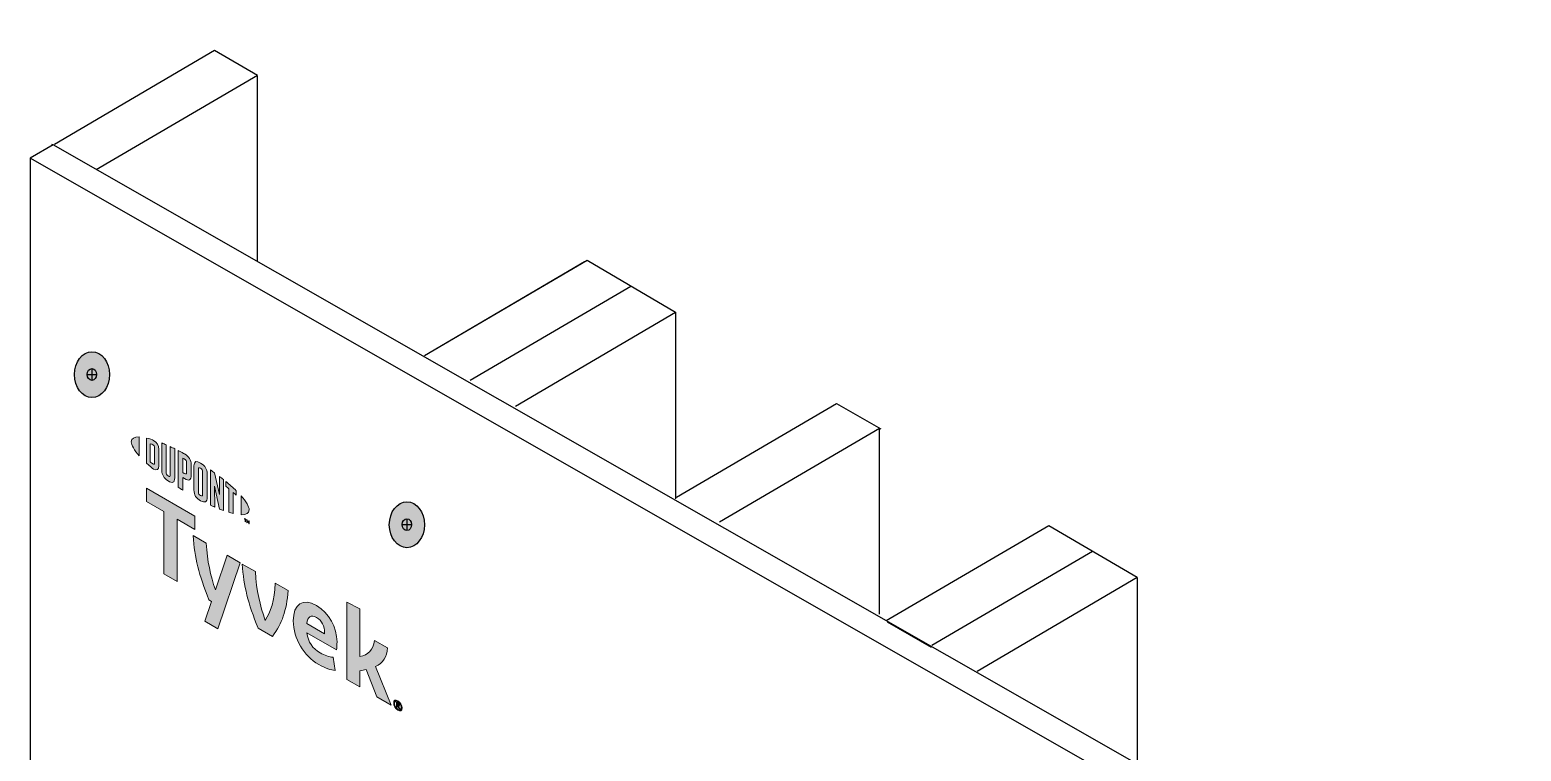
# Model space of a CAD drawing. Header units: inches. Extents: x -22 to 84, y -21 to 19.
# Drawn here: x 62.938 to 67.26, y 11.708 to 13.798 of the extents above; entities that cross this region are included whole.
import ezdxf

# ---------------------------------------------------------------- set-up
doc = ezdxf.new("R2010")
doc.units = ezdxf.units.IN
doc.header["$MEASUREMENT"] = 0
for name, color, linetype, lineweight in [('G-ANNO-TTLB', 7, 'Continuous', 0), ('TYVEK', 7, 'Continuous', 0), ('X-REF - TRACED', 7, 'Continuous', 0)]:
    doc.layers.add(name, color=color, linetype=linetype, lineweight=lineweight)

# ---------------------------------------------------------------- blocks, each defined once
blk = doc.blocks.new('Block_224')
at = {"layer": 'X-REF - TRACED', "true_color": 0x848484, "transparency": 33554687}
h = blk.add_hatch(color=252, dxfattribs=at)
h.dxf.hatch_style = 2
edge = h.paths.add_edge_path()
edge.add_spline(control_points=[(63.2319, 12.6048), (63.2319, 12.5948), (63.2404, 12.5805), (63.2552, 12.5639), (63.2552, 12.5639), (63.2552, 12.6186), (63.2552, 12.6186), (63.2404, 12.6192), (63.2319, 12.6147), (63.2319, 12.6048)], knot_values=[0, 0, 0, 0, 1, 1, 1, 2, 2, 2, 3, 3, 3, 3], degree=3, periodic=0)
h = blk.add_hatch(color=252, dxfattribs=at)
h.dxf.hatch_style = 2
edge = h.paths.add_edge_path()
edge.add_spline(control_points=[(63.2997, 12.5433), (63.2997, 12.5391), (63.2975, 12.5389), (63.2949, 12.5405), (63.2928, 12.5416), (63.2897, 12.5443), (63.2871, 12.5466), (63.2871, 12.5466), (63.2871, 12.599), (63.2871, 12.599), (63.2897, 12.5983), (63.2928, 12.5973), (63.2949, 12.5961), (63.2975, 12.5946), (63.2997, 12.5919), (63.2997, 12.5877), (63.2997, 12.5877), (63.2997, 12.5433), (63.2997, 12.5433)], knot_values=[0, 0, 0, 0, 1, 1, 1, 2, 2, 2, 3, 3, 3, 4, 4, 4, 5, 5, 5, 6, 6, 6, 6], degree=3, periodic=0)
edge = h.paths.add_edge_path()
edge.add_spline(control_points=[(63.2966, 12.6088), (63.2925, 12.6112), (63.2865, 12.6132), (63.2757, 12.6156), (63.2757, 12.6156), (63.2757, 12.5431), (63.2757, 12.5431), (63.2852, 12.5343), (63.2925, 12.5282), (63.2966, 12.5258), (63.3061, 12.5203), (63.3115, 12.5239), (63.3115, 12.5346), (63.3115, 12.5346), (63.3115, 12.5828), (63.3115, 12.5828), (63.3115, 12.5935), (63.3061, 12.6033), (63.2966, 12.6088)], knot_values=[0, 0, 0, 0, 1, 1, 1, 2, 2, 2, 3, 3, 3, 4, 4, 4, 5, 5, 5, 6, 6, 6, 6], degree=3, periodic=0)
h = blk.add_hatch(color=252, dxfattribs=at)
h.dxf.hatch_style = 2
edge = h.paths.add_edge_path()
edge.add_spline(control_points=[(63.3447, 12.5088), (63.3447, 12.5046), (63.3435, 12.5026), (63.3389, 12.5059), (63.3344, 12.5091), (63.3332, 12.512), (63.3332, 12.517), (63.3332, 12.517), (63.3332, 12.5959), (63.3332, 12.5959), (63.3302, 12.5973), (63.3236, 12.6001), (63.3207, 12.6013), (63.3207, 12.6013), (63.3207, 12.5214), (63.3207, 12.5214), (63.3207, 12.5086), (63.3261, 12.5005), (63.3389, 12.4915), (63.3506, 12.4832), (63.3578, 12.4858), (63.3578, 12.5), (63.3578, 12.5), (63.3578, 12.5844), (63.3578, 12.5844), (63.3553, 12.5856), (63.3473, 12.5895), (63.3447, 12.5907), (63.3447, 12.5907), (63.3447, 12.5088), (63.3447, 12.5088)], knot_values=[0, 0, 0, 0, 1, 1, 1, 2, 2, 2, 3, 3, 3, 4, 4, 4, 5, 5, 5, 6, 6, 6, 7, 7, 7, 8, 8, 8, 9, 9, 9, 10, 10, 10, 10], degree=3, periodic=0)
h = blk.add_hatch(color=252, dxfattribs=at)
h.dxf.hatch_style = 2
edge = h.paths.add_edge_path()
edge.add_spline(control_points=[(63.3922, 12.516), (63.3922, 12.5115), (63.3908, 12.51), (63.3855, 12.513), (63.3855, 12.513), (63.381, 12.5156), (63.381, 12.5156), (63.381, 12.5156), (63.381, 12.5576), (63.381, 12.5576), (63.383, 12.5565), (63.3841, 12.5559), (63.3853, 12.5552), (63.391, 12.5519), (63.3922, 12.5487), (63.3922, 12.5441), (63.3922, 12.5441), (63.3922, 12.516), (63.3922, 12.516)], knot_values=[0, 0, 0, 0, 1, 1, 1, 2, 2, 2, 3, 3, 3, 4, 4, 4, 5, 5, 5, 6, 6, 6, 6], degree=3, periodic=0)
edge = h.paths.add_edge_path()
edge.add_spline(control_points=[(63.3861, 12.5696), (63.3838, 12.5709), (63.3755, 12.5754), (63.3679, 12.5792), (63.3679, 12.5792), (63.3679, 12.4729), (63.3679, 12.4729), (63.3705, 12.4713), (63.3773, 12.467), (63.381, 12.4647), (63.381, 12.4647), (63.381, 12.5008), (63.381, 12.5008), (63.381, 12.5008), (63.3861, 12.4979), (63.3861, 12.4979), (63.3997, 12.4901), (63.4054, 12.4938), (63.4054, 12.5073), (63.4054, 12.5073), (63.4054, 12.5386), (63.4054, 12.5386), (63.4054, 12.5519), (63.399, 12.5621), (63.3861, 12.5696)], knot_values=[0, 0, 0, 0, 1, 1, 1, 2, 2, 2, 3, 3, 3, 4, 4, 4, 5, 5, 5, 6, 6, 6, 7, 7, 7, 8, 8, 8, 8], degree=3, periodic=0)
h = blk.add_hatch(color=252, dxfattribs=at)
h.dxf.hatch_style = 2
edge = h.paths.add_edge_path()
edge.add_spline(control_points=[(63.4388, 12.4521), (63.4388, 12.4479), (63.4375, 12.4464), (63.4329, 12.4489), (63.4282, 12.4515), (63.4269, 12.4545), (63.4269, 12.4589), (63.4269, 12.4589), (63.4269, 12.5252), (63.4269, 12.5252), (63.4269, 12.5295), (63.4282, 12.5312), (63.4329, 12.5283), (63.4375, 12.5255), (63.4388, 12.5225), (63.4388, 12.5183), (63.4388, 12.5183), (63.4388, 12.4521), (63.4388, 12.4521)], knot_values=[0, 0, 0, 0, 1, 1, 1, 2, 2, 2, 3, 3, 3, 4, 4, 4, 5, 5, 5, 6, 6, 6, 6], degree=3, periodic=0)
edge = h.paths.add_edge_path()
edge.add_spline(control_points=[(63.4329, 12.5432), (63.4209, 12.5508), (63.4137, 12.5488), (63.4137, 12.5348), (63.4137, 12.5348), (63.4137, 12.4653), (63.4137, 12.4653), (63.4137, 12.4505), (63.4202, 12.4407), (63.4329, 12.434), (63.4454, 12.4274), (63.4519, 12.4291), (63.4519, 12.4448), (63.4519, 12.4448), (63.4519, 12.5111), (63.4519, 12.5111), (63.4519, 12.5261), (63.446, 12.5349), (63.4329, 12.5432)], knot_values=[0, 0, 0, 0, 1, 1, 1, 2, 2, 2, 3, 3, 3, 4, 4, 4, 5, 5, 5, 6, 6, 6, 6], degree=3, periodic=0)
h = blk.add_hatch(color=252, dxfattribs=at)
h.dxf.hatch_style = 2
edge = h.paths.add_edge_path()
edge.add_spline(control_points=[(63.4881, 12.4521), (63.4881, 12.4521), (63.4736, 12.5145), (63.4736, 12.5145), (63.4697, 12.5174), (63.4649, 12.5207), (63.4613, 12.5232), (63.4613, 12.5232), (63.4613, 12.4212), (63.4613, 12.4212), (63.4639, 12.42), (63.4704, 12.417), (63.4738, 12.4156), (63.4738, 12.4156), (63.4728, 12.4763), (63.4728, 12.4763), (63.4728, 12.4763), (63.4881, 12.4097), (63.4881, 12.4097), (63.4913, 12.4084), (63.4961, 12.4066), (63.4992, 12.4055), (63.4992, 12.4055), (63.4992, 12.4951), (63.4992, 12.4951), (63.4959, 12.4977), (63.49, 12.5023), (63.4872, 12.5045), (63.4872, 12.5045), (63.4881, 12.4521), (63.4881, 12.4521)], knot_values=[0, 0, 0, 0, 1, 1, 1, 2, 2, 2, 3, 3, 3, 4, 4, 4, 5, 5, 5, 6, 6, 6, 7, 7, 7, 8, 8, 8, 9, 9, 9, 10, 10, 10, 10], degree=3, periodic=0)
h = blk.add_hatch(color=252, dxfattribs=at)
h.dxf.hatch_style = 2
edge = h.paths.add_edge_path()
edge.add_spline(control_points=[(63.5056, 12.4757), (63.5089, 12.4732), (63.5121, 12.4706), (63.5151, 12.4681), (63.5151, 12.4681), (63.5151, 12.4003), (63.5151, 12.4003), (63.518, 12.3994), (63.5233, 12.3979), (63.5268, 12.3971), (63.5268, 12.3971), (63.5268, 12.4581), (63.5268, 12.4581), (63.5302, 12.4552), (63.5334, 12.4523), (63.5363, 12.4497), (63.5363, 12.4497), (63.5363, 12.4628), (63.5363, 12.4628), (63.5271, 12.4718), (63.5172, 12.4805), (63.5056, 12.4899), (63.5056, 12.4899), (63.5056, 12.4757), (63.5056, 12.4757)], knot_values=[0, 0, 0, 0, 1, 1, 1, 2, 2, 2, 3, 3, 3, 4, 4, 4, 5, 5, 5, 6, 6, 6, 7, 7, 7, 8, 8, 8, 8], degree=3, periodic=0)
h = blk.add_hatch(color=252, dxfattribs=at)
h.dxf.hatch_style = 2
edge = h.paths.add_edge_path()
edge.add_spline(control_points=[(63.5736, 12.4075), (63.5736, 12.3974), (63.5651, 12.393), (63.5503, 12.3935), (63.5503, 12.3935), (63.5503, 12.4482), (63.5503, 12.4482), (63.5651, 12.4317), (63.5736, 12.4174), (63.5736, 12.4075)], knot_values=[0, 0, 0, 0, 1, 1, 1, 2, 2, 2, 3, 3, 3, 3], degree=3, periodic=0)
h = blk.add_hatch(color=252, dxfattribs=at)
h.dxf.hatch_style = 2
edge = h.paths.add_edge_path()
edge.add_spline(control_points=[(63.5667, 12.3785), (63.5667, 12.3785), (63.5681, 12.3777), (63.5681, 12.3777), (63.5681, 12.3777), (63.5702, 12.3728), (63.5702, 12.3728), (63.5702, 12.3728), (63.5723, 12.3753), (63.5723, 12.3753), (63.5723, 12.3753), (63.5736, 12.3745), (63.5736, 12.3745), (63.5736, 12.3745), (63.5736, 12.3666), (63.5736, 12.3666), (63.5736, 12.3666), (63.5724, 12.3674), (63.5724, 12.3674), (63.5724, 12.3674), (63.5724, 12.373), (63.5724, 12.373), (63.5724, 12.373), (63.5702, 12.3704), (63.5702, 12.3704), (63.5702, 12.3704), (63.5701, 12.3705), (63.5701, 12.3705), (63.5701, 12.3705), (63.568, 12.3755), (63.568, 12.3755), (63.568, 12.3755), (63.568, 12.3699), (63.568, 12.3699), (63.568, 12.3699), (63.5667, 12.3706), (63.5667, 12.3706), (63.5667, 12.3706), (63.5667, 12.3785), (63.5667, 12.3785)], knot_values=[0, 0, 0, 0, 1, 1, 1, 2, 2, 2, 3, 3, 3, 4, 4, 4, 5, 5, 5, 6, 6, 6, 7, 7, 7, 8, 8, 8, 9, 9, 9, 10, 10, 10, 11, 11, 11, 12, 12, 12, 13, 13, 13, 13], degree=3, periodic=0)
edge = h.paths.add_edge_path()
edge.add_spline(control_points=[(63.5618, 12.38), (63.5618, 12.38), (63.5597, 12.3812), (63.5597, 12.3812), (63.5597, 12.3812), (63.5597, 12.3826), (63.5597, 12.3826), (63.5597, 12.3826), (63.5652, 12.3794), (63.5652, 12.3794), (63.5652, 12.3794), (63.5652, 12.378), (63.5652, 12.378), (63.5652, 12.378), (63.5631, 12.3792), (63.5631, 12.3792), (63.5631, 12.3792), (63.5631, 12.3727), (63.5631, 12.3727), (63.5631, 12.3727), (63.5618, 12.3735), (63.5618, 12.3735), (63.5618, 12.3735), (63.5618, 12.38), (63.5618, 12.38)], knot_values=[0, 0, 0, 0, 1, 1, 1, 2, 2, 2, 3, 3, 3, 4, 4, 4, 5, 5, 5, 6, 6, 6, 7, 7, 7, 8, 8, 8, 8], degree=3, periodic=0)
at = {"layer": 'X-REF - TRACED'}
for points, knots in [([(63.2319, 12.6048), (63.2319, 12.5948), (63.2404, 12.5805), (63.2552, 12.5639), (63.2552, 12.5639), (63.2552, 12.6186), (63.2552, 12.6186), (63.2404, 12.6192), (63.2319, 12.6147), (63.2319, 12.6048)], [0, 0, 0, 0, 1, 1, 1, 2, 2, 2, 3, 3, 3, 3]), ([(63.2966, 12.6088), (63.2925, 12.6112), (63.2865, 12.6132), (63.2757, 12.6156), (63.2757, 12.6156), (63.2757, 12.5431), (63.2757, 12.5431), (63.2852, 12.5343), (63.2925, 12.5282), (63.2966, 12.5258), (63.3061, 12.5203), (63.3115, 12.5239), (63.3115, 12.5346), (63.3115, 12.5346), (63.3115, 12.5828), (63.3115, 12.5828), (63.3115, 12.5935), (63.3061, 12.6033), (63.2966, 12.6088)], [0, 0, 0, 0, 1, 1, 1, 2, 2, 2, 3, 3, 3, 4, 4, 4, 5, 5, 5, 6, 6, 6, 6]), ([(63.2997, 12.5433), (63.2997, 12.5391), (63.2975, 12.5389), (63.2949, 12.5405), (63.2928, 12.5416), (63.2897, 12.5443), (63.2871, 12.5466), (63.2871, 12.5466), (63.2871, 12.599), (63.2871, 12.599), (63.2897, 12.5983), (63.2928, 12.5973), (63.2949, 12.5961), (63.2975, 12.5946), (63.2997, 12.5919), (63.2997, 12.5877), (63.2997, 12.5877), (63.2997, 12.5433), (63.2997, 12.5433)], [0, 0, 0, 0, 1, 1, 1, 2, 2, 2, 3, 3, 3, 4, 4, 4, 5, 5, 5, 6, 6, 6, 6]), ([(63.3447, 12.5088), (63.3447, 12.5046), (63.3435, 12.5026), (63.3389, 12.5059), (63.3344, 12.5091), (63.3332, 12.512), (63.3332, 12.517), (63.3332, 12.517), (63.3332, 12.5959), (63.3332, 12.5959), (63.3302, 12.5973), (63.3236, 12.6001), (63.3207, 12.6013), (63.3207, 12.6013), (63.3207, 12.5214), (63.3207, 12.5214), (63.3207, 12.5086), (63.3261, 12.5005), (63.3389, 12.4915), (63.3506, 12.4832), (63.3578, 12.4858), (63.3578, 12.5), (63.3578, 12.5), (63.3578, 12.5844), (63.3578, 12.5844), (63.3553, 12.5856), (63.3473, 12.5895), (63.3447, 12.5907), (63.3447, 12.5907), (63.3447, 12.5088), (63.3447, 12.5088)], [0, 0, 0, 0, 1, 1, 1, 2, 2, 2, 3, 3, 3, 4, 4, 4, 5, 5, 5, 6, 6, 6, 7, 7, 7, 8, 8, 8, 9, 9, 9, 10, 10, 10, 10]), ([(63.3861, 12.5696), (63.3838, 12.5709), (63.3755, 12.5754), (63.3679, 12.5792), (63.3679, 12.5792), (63.3679, 12.4729), (63.3679, 12.4729), (63.3705, 12.4713), (63.3773, 12.467), (63.381, 12.4647), (63.381, 12.4647), (63.381, 12.5008), (63.381, 12.5008), (63.381, 12.5008), (63.3861, 12.4979), (63.3861, 12.4979), (63.3997, 12.4901), (63.4054, 12.4938), (63.4054, 12.5073), (63.4054, 12.5073), (63.4054, 12.5386), (63.4054, 12.5386), (63.4054, 12.5519), (63.399, 12.5621), (63.3861, 12.5696)], [0, 0, 0, 0, 1, 1, 1, 2, 2, 2, 3, 3, 3, 4, 4, 4, 5, 5, 5, 6, 6, 6, 7, 7, 7, 8, 8, 8, 8]), ([(63.3922, 12.516), (63.3922, 12.5115), (63.3908, 12.51), (63.3855, 12.513), (63.3855, 12.513), (63.381, 12.5156), (63.381, 12.5156), (63.381, 12.5156), (63.381, 12.5576), (63.381, 12.5576), (63.383, 12.5565), (63.3841, 12.5559), (63.3853, 12.5552), (63.391, 12.5519), (63.3922, 12.5487), (63.3922, 12.5441), (63.3922, 12.5441), (63.3922, 12.516), (63.3922, 12.516)], [0, 0, 0, 0, 1, 1, 1, 2, 2, 2, 3, 3, 3, 4, 4, 4, 5, 5, 5, 6, 6, 6, 6]), ([(63.4329, 12.5432), (63.4209, 12.5508), (63.4137, 12.5488), (63.4137, 12.5348), (63.4137, 12.5348), (63.4137, 12.4653), (63.4137, 12.4653), (63.4137, 12.4505), (63.4202, 12.4407), (63.4329, 12.434), (63.4454, 12.4274), (63.4519, 12.4291), (63.4519, 12.4448), (63.4519, 12.4448), (63.4519, 12.5111), (63.4519, 12.5111), (63.4519, 12.5261), (63.446, 12.5349), (63.4329, 12.5432)], [0, 0, 0, 0, 1, 1, 1, 2, 2, 2, 3, 3, 3, 4, 4, 4, 5, 5, 5, 6, 6, 6, 6]), ([(63.4388, 12.4521), (63.4388, 12.4479), (63.4375, 12.4464), (63.4329, 12.4489), (63.4282, 12.4515), (63.4269, 12.4545), (63.4269, 12.4589), (63.4269, 12.4589), (63.4269, 12.5252), (63.4269, 12.5252), (63.4269, 12.5295), (63.4282, 12.5312), (63.4329, 12.5283), (63.4375, 12.5255), (63.4388, 12.5225), (63.4388, 12.5183), (63.4388, 12.5183), (63.4388, 12.4521), (63.4388, 12.4521)], [0, 0, 0, 0, 1, 1, 1, 2, 2, 2, 3, 3, 3, 4, 4, 4, 5, 5, 5, 6, 6, 6, 6]), ([(63.4881, 12.4521), (63.4881, 12.4521), (63.4736, 12.5145), (63.4736, 12.5145), (63.4697, 12.5174), (63.4649, 12.5207), (63.4613, 12.5232), (63.4613, 12.5232), (63.4613, 12.4212), (63.4613, 12.4212), (63.4639, 12.42), (63.4704, 12.417), (63.4738, 12.4156), (63.4738, 12.4156), (63.4728, 12.4763), (63.4728, 12.4763), (63.4728, 12.4763), (63.4881, 12.4097), (63.4881, 12.4097), (63.4913, 12.4084), (63.4961, 12.4066), (63.4992, 12.4055), (63.4992, 12.4055), (63.4992, 12.4951), (63.4992, 12.4951), (63.4959, 12.4977), (63.49, 12.5023), (63.4872, 12.5045), (63.4872, 12.5045), (63.4881, 12.4521), (63.4881, 12.4521)], [0, 0, 0, 0, 1, 1, 1, 2, 2, 2, 3, 3, 3, 4, 4, 4, 5, 5, 5, 6, 6, 6, 7, 7, 7, 8, 8, 8, 9, 9, 9, 10, 10, 10, 10]), ([(63.5056, 12.4757), (63.5089, 12.4732), (63.5121, 12.4706), (63.5151, 12.4681), (63.5151, 12.4681), (63.5151, 12.4003), (63.5151, 12.4003), (63.518, 12.3994), (63.5233, 12.3979), (63.5268, 12.3971), (63.5268, 12.3971), (63.5268, 12.4581), (63.5268, 12.4581), (63.5302, 12.4552), (63.5334, 12.4523), (63.5363, 12.4497), (63.5363, 12.4497), (63.5363, 12.4628), (63.5363, 12.4628), (63.5271, 12.4718), (63.5172, 12.4805), (63.5056, 12.4899), (63.5056, 12.4899), (63.5056, 12.4757), (63.5056, 12.4757)], [0, 0, 0, 0, 1, 1, 1, 2, 2, 2, 3, 3, 3, 4, 4, 4, 5, 5, 5, 6, 6, 6, 7, 7, 7, 8, 8, 8, 8]), ([(63.5736, 12.4075), (63.5736, 12.3974), (63.5651, 12.393), (63.5503, 12.3935), (63.5503, 12.3935), (63.5503, 12.4482), (63.5503, 12.4482), (63.5651, 12.4317), (63.5736, 12.4174), (63.5736, 12.4075)], [0, 0, 0, 0, 1, 1, 1, 2, 2, 2, 3, 3, 3, 3]), ([(63.5618, 12.38), (63.5618, 12.38), (63.5597, 12.3812), (63.5597, 12.3812), (63.5597, 12.3812), (63.5597, 12.3826), (63.5597, 12.3826), (63.5597, 12.3826), (63.5652, 12.3794), (63.5652, 12.3794), (63.5652, 12.3794), (63.5652, 12.378), (63.5652, 12.378), (63.5652, 12.378), (63.5631, 12.3792), (63.5631, 12.3792), (63.5631, 12.3792), (63.5631, 12.3727), (63.5631, 12.3727), (63.5631, 12.3727), (63.5618, 12.3735), (63.5618, 12.3735), (63.5618, 12.3735), (63.5618, 12.38), (63.5618, 12.38)], [0, 0, 0, 0, 1, 1, 1, 2, 2, 2, 3, 3, 3, 4, 4, 4, 5, 5, 5, 6, 6, 6, 7, 7, 7, 8, 8, 8, 8]), ([(63.5667, 12.3785), (63.5667, 12.3785), (63.5681, 12.3777), (63.5681, 12.3777), (63.5681, 12.3777), (63.5702, 12.3728), (63.5702, 12.3728), (63.5702, 12.3728), (63.5723, 12.3753), (63.5723, 12.3753), (63.5723, 12.3753), (63.5736, 12.3745), (63.5736, 12.3745), (63.5736, 12.3745), (63.5736, 12.3666), (63.5736, 12.3666), (63.5736, 12.3666), (63.5724, 12.3674), (63.5724, 12.3674), (63.5724, 12.3674), (63.5724, 12.373), (63.5724, 12.373), (63.5724, 12.373), (63.5702, 12.3704), (63.5702, 12.3704), (63.5702, 12.3704), (63.5701, 12.3705), (63.5701, 12.3705), (63.5701, 12.3705), (63.568, 12.3755), (63.568, 12.3755), (63.568, 12.3755), (63.568, 12.3699), (63.568, 12.3699), (63.568, 12.3699), (63.5667, 12.3706), (63.5667, 12.3706), (63.5667, 12.3706), (63.5667, 12.3785), (63.5667, 12.3785)], [0, 0, 0, 0, 1, 1, 1, 2, 2, 2, 3, 3, 3, 4, 4, 4, 5, 5, 5, 6, 6, 6, 7, 7, 7, 8, 8, 8, 9, 9, 9, 10, 10, 10, 11, 11, 11, 12, 12, 12, 13, 13, 13, 13])]:
    blk.add_open_spline(points, degree=3, knots=knots, dxfattribs=at)
blk = doc.blocks.new('Block_228')
at = {"layer": 'X-REF - TRACED', "true_color": 0x848484, "transparency": 33554687}
h = blk.add_hatch(color=252, dxfattribs=at)
h.dxf.hatch_style = 2
h.paths.add_polyline_path([(63.416, 12.3891), (63.2757, 12.4701), (63.2757, 12.432), (63.3264, 12.4027), (63.3264, 12.2222), (63.3653, 12.1997), (63.3653, 12.3802), (63.416, 12.351)])
h = blk.add_hatch(color=252, dxfattribs=at)
h.dxf.hatch_style = 2
edge = h.paths.add_edge_path()
edge.add_spline(control_points=[(63.6492, 12.1954), (63.6467, 12.1434), (63.6364, 12.1132), (63.6203, 12.0872), (63.6048, 12.1314), (63.5947, 12.1734), (63.5917, 12.2286), (63.5917, 12.2286), (63.5538, 12.2504), (63.5538, 12.2504), (63.5579, 12.1853), (63.5702, 12.1379), (63.5996, 12.0644), (63.5996, 12.0644), (63.6413, 12.0404), (63.6413, 12.0404), (63.6696, 12.0805), (63.6813, 12.1141), (63.6868, 12.1737), (63.6868, 12.1737), (63.6492, 12.1954), (63.6492, 12.1954)], knot_values=[0, 0, 0, 0, 1, 1, 1, 2, 2, 2, 3, 3, 3, 4, 4, 4, 5, 5, 5, 6, 6, 6, 7, 7, 7, 7], degree=3, periodic=0)
h = blk.add_hatch(color=252, dxfattribs=at)
h.dxf.hatch_style = 2
edge = h.paths.add_edge_path()
edge.add_spline(control_points=[(63.7404, 12.0781), (63.7404, 12.0781), (63.7922, 12.0482), (63.7922, 12.0482), (63.7922, 12.0482), (63.7922, 12.0519), (63.7922, 12.0519), (63.7922, 12.0694), (63.784, 12.0869), (63.769, 12.0956), (63.7532, 12.1047), (63.7429, 12.0979), (63.7404, 12.0781)], knot_values=[0, 0, 0, 0, 1, 1, 1, 2, 2, 2, 3, 3, 3, 4, 4, 4, 4], degree=3, periodic=0)
edge = h.paths.add_edge_path()
edge.add_spline(control_points=[(63.823, 11.9423), (63.811, 11.943), (63.7933, 11.9489), (63.7753, 11.9593), (63.7314, 11.9846), (63.7015, 12.0337), (63.7015, 12.0856), (63.7015, 12.1352), (63.729, 12.1531), (63.769, 12.1299), (63.8047, 12.1093), (63.8282, 12.0668), (63.8282, 12.0249), (63.8282, 12.0156), (63.8276, 12.0078), (63.8271, 12.0018), (63.8271, 12.0018), (63.741, 12.0515), (63.741, 12.0515), (63.7445, 12.0245), (63.7573, 12.0059), (63.7791, 11.9933), (63.7925, 11.9856), (63.8053, 11.9816), (63.817, 11.9805), (63.817, 11.9805), (63.823, 11.9423), (63.823, 11.9423)], knot_values=[0, 0, 0, 0, 1, 1, 1, 2, 2, 2, 3, 3, 3, 4, 4, 4, 5, 5, 5, 6, 6, 6, 7, 7, 7, 8, 8, 8, 9, 9, 9, 9], degree=3, periodic=0)
h = blk.add_hatch(color=252, dxfattribs=at)
h.dxf.hatch_style = 2
edge = h.paths.add_edge_path()
edge.add_spline(control_points=[(63.9396, 11.9534), (63.9396, 11.9534), (63.9848, 11.8421), (63.9848, 11.8421), (63.9848, 11.8421), (63.9439, 11.8656), (63.9439, 11.8656), (63.9439, 11.8656), (63.9126, 11.9446), (63.9126, 11.9446), (63.9069, 11.9432), (63.9009, 11.942), (63.8943, 11.9411), (63.8943, 11.9411), (63.8943, 11.8943), (63.8943, 11.8943), (63.8943, 11.8943), (63.8568, 11.916), (63.8568, 11.916), (63.8568, 11.916), (63.8568, 12.1399), (63.8568, 12.1399), (63.8568, 12.1399), (63.8943, 12.1204), (63.8943, 12.1204), (63.8943, 12.1204), (63.8943, 11.9826), (63.8943, 11.9826), (63.92, 11.9869), (63.9325, 12.0015), (63.9368, 12.0293), (63.9368, 12.0293), (63.9742, 12.0078), (63.9742, 12.0078), (63.9733, 11.9814), (63.9614, 11.9643), (63.9396, 11.9534)], knot_values=[0, 0, 0, 0, 1, 1, 1, 2, 2, 2, 3, 3, 3, 4, 4, 4, 5, 5, 5, 6, 6, 6, 7, 7, 7, 8, 8, 8, 9, 9, 9, 10, 10, 10, 11, 11, 11, 12, 12, 12, 12], degree=3, periodic=0)
at = {"layer": 'X-REF - TRACED'}
blk.add_lwpolyline([(63.416, 12.3891), (63.2757, 12.4701), (63.2757, 12.432), (63.3264, 12.4027), (63.3264, 12.2222), (63.3653, 12.1997), (63.3653, 12.3802), (63.416, 12.351)], close=True, dxfattribs=at)
for points, knots in [([(63.6492, 12.1954), (63.6467, 12.1434), (63.6364, 12.1132), (63.6203, 12.0872), (63.6048, 12.1314), (63.5947, 12.1734), (63.5917, 12.2286), (63.5917, 12.2286), (63.5538, 12.2504), (63.5538, 12.2504), (63.5579, 12.1853), (63.5702, 12.1379), (63.5996, 12.0644), (63.5996, 12.0644), (63.6413, 12.0404), (63.6413, 12.0404), (63.6696, 12.0805), (63.6813, 12.1141), (63.6868, 12.1737), (63.6868, 12.1737), (63.6492, 12.1954), (63.6492, 12.1954)], [0, 0, 0, 0, 1, 1, 1, 2, 2, 2, 3, 3, 3, 4, 4, 4, 5, 5, 5, 6, 6, 6, 7, 7, 7, 7]), ([(63.823, 11.9423), (63.811, 11.943), (63.7933, 11.9489), (63.7753, 11.9593), (63.7314, 11.9846), (63.7015, 12.0337), (63.7015, 12.0856), (63.7015, 12.1352), (63.729, 12.1531), (63.769, 12.1299), (63.8047, 12.1093), (63.8282, 12.0668), (63.8282, 12.0249), (63.8282, 12.0156), (63.8276, 12.0078), (63.8271, 12.0018), (63.8271, 12.0018), (63.741, 12.0515), (63.741, 12.0515), (63.7445, 12.0245), (63.7573, 12.0059), (63.7791, 11.9933), (63.7925, 11.9856), (63.8053, 11.9816), (63.817, 11.9805), (63.817, 11.9805), (63.823, 11.9423), (63.823, 11.9423)], [0, 0, 0, 0, 1, 1, 1, 2, 2, 2, 3, 3, 3, 4, 4, 4, 5, 5, 5, 6, 6, 6, 7, 7, 7, 8, 8, 8, 9, 9, 9, 9]), ([(63.7404, 12.0781), (63.7404, 12.0781), (63.7922, 12.0482), (63.7922, 12.0482), (63.7922, 12.0482), (63.7922, 12.0519), (63.7922, 12.0519), (63.7922, 12.0694), (63.784, 12.0869), (63.769, 12.0956), (63.7532, 12.1047), (63.7429, 12.0979), (63.7404, 12.0781)], [0, 0, 0, 0, 1, 1, 1, 2, 2, 2, 3, 3, 3, 4, 4, 4, 4]), ([(63.9396, 11.9534), (63.9396, 11.9534), (63.9848, 11.8421), (63.9848, 11.8421), (63.9848, 11.8421), (63.9439, 11.8656), (63.9439, 11.8656), (63.9439, 11.8656), (63.9126, 11.9446), (63.9126, 11.9446), (63.9069, 11.9432), (63.9009, 11.942), (63.8943, 11.9411), (63.8943, 11.9411), (63.8943, 11.8943), (63.8943, 11.8943), (63.8943, 11.8943), (63.8568, 11.916), (63.8568, 11.916), (63.8568, 11.916), (63.8568, 12.1399), (63.8568, 12.1399), (63.8568, 12.1399), (63.8943, 12.1204), (63.8943, 12.1204), (63.8943, 12.1204), (63.8943, 11.9826), (63.8943, 11.9826), (63.92, 11.9869), (63.9325, 12.0015), (63.9368, 12.0293), (63.9368, 12.0293), (63.9742, 12.0078), (63.9742, 12.0078), (63.9733, 11.9814), (63.9614, 11.9643), (63.9396, 11.9534)], [0, 0, 0, 0, 1, 1, 1, 2, 2, 2, 3, 3, 3, 4, 4, 4, 5, 5, 5, 6, 6, 6, 7, 7, 7, 8, 8, 8, 9, 9, 9, 10, 10, 10, 11, 11, 11, 12, 12, 12, 12])]:
    blk.add_open_spline(points, degree=3, knots=knots, dxfattribs=at)
blk = doc.blocks.new('Block_227')
at = {"layer": 'X-REF - TRACED', "true_color": 0x848484, "transparency": 33554687}
h = blk.add_hatch(color=252, dxfattribs=at)
h.dxf.hatch_style = 2
edge = h.paths.add_edge_path()
edge.add_spline(control_points=[(63.5096, 12.276), (63.5096, 12.276), (63.4758, 12.1754), (63.4758, 12.1754), (63.4615, 12.2174), (63.4522, 12.2582), (63.4493, 12.3108), (63.4493, 12.3108), (63.4114, 12.3327), (63.4114, 12.3327), (63.4155, 12.2675), (63.4278, 12.2202), (63.4572, 12.1467), (63.4572, 12.1467), (63.4648, 12.1423), (63.4648, 12.1423), (63.4648, 12.1423), (63.4455, 12.0848), (63.4455, 12.0848), (63.4455, 12.0848), (63.4831, 12.0631), (63.4831, 12.0631), (63.4831, 12.0631), (63.5472, 12.2543), (63.5472, 12.2543), (63.5472, 12.2543), (63.5096, 12.276), (63.5096, 12.276)], knot_values=[0, 0, 0, 0, 1, 1, 1, 2, 2, 2, 3, 3, 3, 4, 4, 4, 5, 5, 5, 6, 6, 6, 7, 7, 7, 8, 8, 8, 9, 9, 9, 9], degree=3, periodic=0)
at = {"layer": 'X-REF - TRACED'}
blk.add_open_spline([(63.5096, 12.276), (63.5096, 12.276), (63.4758, 12.1754), (63.4758, 12.1754), (63.4615, 12.2174), (63.4522, 12.2582), (63.4493, 12.3108), (63.4493, 12.3108), (63.4114, 12.3327), (63.4114, 12.3327), (63.4155, 12.2675), (63.4278, 12.2202), (63.4572, 12.1467), (63.4572, 12.1467), (63.4648, 12.1423), (63.4648, 12.1423), (63.4648, 12.1423), (63.4455, 12.0848), (63.4455, 12.0848), (63.4455, 12.0848), (63.4831, 12.0631), (63.4831, 12.0631), (63.4831, 12.0631), (63.5472, 12.2543), (63.5472, 12.2543), (63.5472, 12.2543), (63.5096, 12.276), (63.5096, 12.276)], degree=3, knots=[0, 0, 0, 0, 1, 1, 1, 2, 2, 2, 3, 3, 3, 4, 4, 4, 5, 5, 5, 6, 6, 6, 7, 7, 7, 8, 8, 8, 9, 9, 9, 9], dxfattribs=at)
blk.add_blockref('Block_228', (0, 0), dxfattribs=at)
blk = doc.blocks.new('Block_229')
at = {"layer": 'X-REF - TRACED', "true_color": 0x848484, "transparency": 33554687}
h = blk.add_hatch(color=252, dxfattribs=at)
h.dxf.hatch_style = 2
edge = h.paths.add_edge_path()
edge.add_spline(control_points=[(64.0028, 11.8464), (64.0028, 11.8464), (64.0028, 11.8423), (64.0028, 11.8423), (64.0028, 11.8423), (64.0044, 11.8414), (64.0044, 11.8414), (64.0059, 11.8405), (64.0067, 11.8405), (64.0067, 11.8421), (64.0067, 11.8436), (64.0059, 11.8446), (64.0044, 11.8455), (64.0044, 11.8455), (64.0028, 11.8464), (64.0028, 11.8464)], knot_values=[0, 0, 0, 0, 1, 1, 1, 2, 2, 2, 3, 3, 3, 4, 4, 4, 5, 5, 5, 5], degree=3, periodic=0)
edge = h.paths.add_edge_path()
edge.add_spline(control_points=[(64.0002, 11.8505), (64.0002, 11.8505), (64.0044, 11.8481), (64.0044, 11.8481), (64.0077, 11.8462), (64.0093, 11.8435), (64.0093, 11.8406), (64.0093, 11.8386), (64.0085, 11.8376), (64.0069, 11.8378), (64.0077, 11.8356), (64.0088, 11.8332), (64.0101, 11.8306), (64.0101, 11.8306), (64.007, 11.8324), (64.007, 11.8324), (64.0058, 11.8348), (64.0049, 11.8368), (64.0042, 11.8389), (64.0042, 11.8389), (64.0028, 11.8397), (64.0028, 11.8397), (64.0028, 11.8397), (64.0028, 11.8348), (64.0028, 11.8348), (64.0028, 11.8348), (64.0002, 11.8364), (64.0002, 11.8364), (64.0002, 11.8364), (64.0002, 11.8505), (64.0002, 11.8505)], knot_values=[0, 0, 0, 0, 1, 1, 1, 2, 2, 2, 3, 3, 3, 4, 4, 4, 5, 5, 5, 6, 6, 6, 7, 7, 7, 8, 8, 8, 9, 9, 9, 10, 10, 10, 10], degree=3, periodic=0)
edge = h.paths.add_edge_path()
edge.add_spline(control_points=[(64.0045, 11.8516), (63.9986, 11.855), (63.9952, 11.8531), (63.9952, 11.846), (63.9952, 11.8389), (63.9986, 11.8331), (64.0045, 11.8297), (64.0104, 11.8263), (64.0138, 11.8282), (64.0138, 11.8353), (64.0138, 11.8423), (64.0104, 11.8482), (64.0045, 11.8516)], knot_values=[0, 0, 0, 0, 1, 1, 1, 2, 2, 2, 3, 3, 3, 4, 4, 4, 4], degree=3, periodic=0)
edge = h.paths.add_edge_path()
edge.add_spline(control_points=[(64.0045, 11.8544), (64.0118, 11.8502), (64.0167, 11.8421), (64.0167, 11.8336), (64.0167, 11.8252), (64.0118, 11.8227), (64.0045, 11.8269), (63.9971, 11.8312), (63.9924, 11.8392), (63.9924, 11.8477), (63.9924, 11.8561), (63.9972, 11.8587), (64.0045, 11.8544)], knot_values=[0, 0, 0, 0, 1, 1, 1, 2, 2, 2, 3, 3, 3, 4, 4, 4, 4], degree=3, periodic=0)
at = {"layer": 'X-REF - TRACED'}
for points, knots in [([(64.0045, 11.8544), (64.0118, 11.8502), (64.0167, 11.8421), (64.0167, 11.8336), (64.0167, 11.8252), (64.0118, 11.8227), (64.0045, 11.8269), (63.9971, 11.8312), (63.9924, 11.8392), (63.9924, 11.8477), (63.9924, 11.8561), (63.9972, 11.8587), (64.0045, 11.8544)], [0, 0, 0, 0, 1, 1, 1, 2, 2, 2, 3, 3, 3, 4, 4, 4, 4]), ([(64.0045, 11.8516), (63.9986, 11.855), (63.9952, 11.8531), (63.9952, 11.846), (63.9952, 11.8389), (63.9986, 11.8331), (64.0045, 11.8297), (64.0104, 11.8263), (64.0138, 11.8282), (64.0138, 11.8353), (64.0138, 11.8423), (64.0104, 11.8482), (64.0045, 11.8516)], [0, 0, 0, 0, 1, 1, 1, 2, 2, 2, 3, 3, 3, 4, 4, 4, 4]), ([(64.0002, 11.8505), (64.0002, 11.8505), (64.0044, 11.8481), (64.0044, 11.8481), (64.0077, 11.8462), (64.0093, 11.8435), (64.0093, 11.8406), (64.0093, 11.8386), (64.0085, 11.8376), (64.0069, 11.8378), (64.0077, 11.8356), (64.0088, 11.8332), (64.0101, 11.8306), (64.0101, 11.8306), (64.007, 11.8324), (64.007, 11.8324), (64.0058, 11.8348), (64.0049, 11.8368), (64.0042, 11.8389), (64.0042, 11.8389), (64.0028, 11.8397), (64.0028, 11.8397), (64.0028, 11.8397), (64.0028, 11.8348), (64.0028, 11.8348), (64.0028, 11.8348), (64.0002, 11.8364), (64.0002, 11.8364), (64.0002, 11.8364), (64.0002, 11.8505), (64.0002, 11.8505)], [0, 0, 0, 0, 1, 1, 1, 2, 2, 2, 3, 3, 3, 4, 4, 4, 5, 5, 5, 6, 6, 6, 7, 7, 7, 8, 8, 8, 9, 9, 9, 10, 10, 10, 10]), ([(64.0028, 11.8464), (64.0028, 11.8464), (64.0028, 11.8423), (64.0028, 11.8423), (64.0028, 11.8423), (64.0044, 11.8414), (64.0044, 11.8414), (64.0059, 11.8405), (64.0067, 11.8405), (64.0067, 11.8421), (64.0067, 11.8436), (64.0059, 11.8446), (64.0044, 11.8455), (64.0044, 11.8455), (64.0028, 11.8464), (64.0028, 11.8464)], [0, 0, 0, 0, 1, 1, 1, 2, 2, 2, 3, 3, 3, 4, 4, 4, 5, 5, 5, 5])]:
    blk.add_open_spline(points, degree=3, knots=knots, dxfattribs=at)
blk = doc.blocks.new('Block_226')
at = {"layer": 'X-REF - TRACED'}
for name in ['Block_227', 'Block_229']:
    blk.add_blockref(name, (0, 0), dxfattribs=at)
blk = doc.blocks.new('Block_225')
at = {"layer": 'X-REF - TRACED'}
blk.add_blockref('Block_226', (0, 0), dxfattribs=at)
blk = doc.blocks.new('Block_223')
at = {"layer": 'X-REF - TRACED'}
for name in ['Block_224', 'Block_225']:
    blk.add_blockref(name, (0, 0), dxfattribs=at)

msp = doc.modelspace()

# ---------------------------------------------------------------- hatches: boundary and pattern name
at = {"layer": 'G-ANNO-TTLB', "true_color": 0xff00ff, "transparency": 33554687}
h = msp.add_hatch(color=6, dxfattribs=at)
edge = h.paths.add_edge_path()
edge.add_spline(control_points=[(71.2893, -15.0744), (71.2893, -15.0744), (30.6016, -15.0744), (30.6016, -15.0744), (30.6016, -15.0744), (30.6016, 19.0506), (30.6016, 19.0506), (30.6016, 19.0506), (71.2893, 19.0506), (71.2893, 19.0506), (71.2893, 19.0506), (71.2893, -15.0744), (71.2893, -15.0744)], knot_values=[0, 0, 0, 0, 1, 1, 1, 2, 2, 2, 3, 3, 3, 4, 4, 4, 4], degree=3, periodic=0)
edge = h.paths.add_edge_path()
edge.add_spline(control_points=[(30.7266, 18.9256), (30.7266, 18.9256), (30.7266, -14.9494), (30.7266, -14.9494), (30.7266, -14.9494), (71.1643, -14.9494), (71.1643, -14.9494), (71.1643, -14.9494), (71.1643, 18.9256), (71.1643, 18.9256), (71.1643, 18.9256), (30.7266, 18.9256), (30.7266, 18.9256)], knot_values=[0, 0, 0, 0, 1, 1, 1, 2, 2, 2, 3, 3, 3, 4, 4, 4, 4], degree=3, periodic=0)
edge.add_line((30.7266, 18.9256), (30.7266, 18.9256))
at = {"layer": 'TYVEK', "true_color": 0x003b71, "transparency": 33554687}
h = msp.add_hatch(color=156, dxfattribs=at)
h.dxf.hatch_style = 2
edge = h.paths.add_edge_path()
edge.add_ellipse((63.118, 12.7993), major_axis=(0, 0.0664), ratio=0.766948, start_angle=0, end_angle=360)
h = msp.add_hatch(color=156, dxfattribs=at)
h.dxf.hatch_style = 2
edge = h.paths.add_edge_path()
edge.add_ellipse((64.0307, 12.3643), major_axis=(0, 0.0664), ratio=0.766948, start_angle=0, end_angle=360)

# ---------------------------------------------------------------- linework, layer by layer
at = {"layer": 'G-ANNO-TTLB'}
for points in [[(71.2893, -15.0744), (71.2893, -15.0744), (30.6016, -15.0744), (30.6016, -15.0744), (30.6016, -15.0744), (30.6016, 19.0506), (30.6016, 19.0506), (30.6016, 19.0506), (71.2893, 19.0506), (71.2893, 19.0506), (71.2893, 19.0506), (71.2893, -15.0744), (71.2893, -15.0744)], [(30.7266, 18.9256), (30.7266, 18.9256), (30.7266, -14.9494), (30.7266, -14.9494), (30.7266, -14.9494), (71.1643, -14.9494), (71.1643, -14.9494), (71.1643, -14.9494), (71.1643, 18.9256), (71.1643, 18.9256), (71.1643, 18.9256), (30.7266, 18.9256), (30.7266, 18.9256)]]:
    msp.add_open_spline(points, degree=3, knots=[0, 0, 0, 0, 1, 1, 1, 2, 2, 2, 3, 3, 3, 4, 4, 4, 4], dxfattribs=at)
at = {"layer": 'TYVEK', "color": 165, "lineweight": 25, "true_color": 0x4c5f99}
for p, q in [((63.0092, 13.4671), (63.4732, 13.7388)), ((63.0093, 13.4671), (63.4733, 13.7388)), ((63.4732, 13.7388), (63.5979, 13.6669)), ((63.1307, 13.3934), (63.5979, 13.6669)), ((63.5976, 13.1271), (63.5976, 13.6651)), ((63.0057, 13.4644), (63.0021, 13.4664)), ((64.0816, 12.8547), (64.5529, 13.1306)), ((64.0816, 12.8547), (64.5456, 13.1265)), ((64.5529, 13.1306), (64.8093, 12.98)), ((64.2141, 12.7831), (64.68, 13.0559)), ((64.3453, 12.7082), (64.8093, 12.98)), ((64.8093, 12.9798), (64.8093, 12.4392)), ((64.8119, 12.4439), (65.2759, 12.7156)), ((65.2759, 12.7156), (65.4038, 12.6422)), ((64.9363, 12.3725), (65.4003, 12.6443)), ((65.4006, 12.1052), (65.4003, 12.6443)), ((65.4195, 12.0867), (65.8908, 12.3626)), ((65.8908, 12.3626), (66.1471, 12.212)), ((65.552, 12.0151), (66.0179, 12.2879)), ((65.6831, 11.9402), (66.1471, 12.212)), ((66.1471, 12.2118), (66.1471, 11.6712)), ((65.422, 12.0832), (65.5499, 12.0099))]:
    msp.add_line(p, q, dxfattribs=at)
at = {"layer": 'TYVEK', "color": 33, "lineweight": 25, "true_color": 0xcc9966}
for p, q in [((63.0057, 13.4651), (62.9389, 13.4264)), ((66.7389, 11.3333), (63.0057, 13.465)), ((62.9389, 13.4264), (62.9389, 7.562)), ((66.6721, 11.2947), (62.9389, 13.4264))]:
    msp.add_line(p, q, dxfattribs=at)
at = {"layer": 'TYVEK', "color": 252, "lineweight": 25, "true_color": 0x848484}
for p, q in [((63.1045, 12.7997), (63.1315, 12.7997)), ((63.118, 12.8169), (63.118, 12.7826)), ((64.0172, 12.3647), (64.0442, 12.3647)), ((64.0307, 12.3818), (64.0307, 12.3475))]:
    msp.add_line(p, q, dxfattribs=at)
at = {"layer": 'TYVEK', "color": 33, "lineweight": 25, "true_color": 0xcc9966}
msp.add_lwpolyline([(63.0057, 13.4644)], dxfattribs=at)
at = {"layer": 'TYVEK', "color": 18, "lineweight": 25, "true_color": 0x000000}
for centre in [(63.118, 12.7993), (64.0307, 12.3643)]:
    msp.add_ellipse(centre, major_axis=(0, 0.0664), ratio=0.766948, dxfattribs=at)
at = {"layer": 'TYVEK', "color": 252, "lineweight": 25, "true_color": 0x848484}
for centre in [(63.118, 12.7997), (64.0307, 12.3647)]:
    msp.add_ellipse(centre, major_axis=(0, 0.0171), ratio=0.788846, dxfattribs=at)

# ---------------------------------------------------------------- block references
at = {"layer": 'X-REF - TRACED'}
msp.add_blockref('Block_223', (0, 0), dxfattribs=at)

doc.saveas('drawing.dxf')
